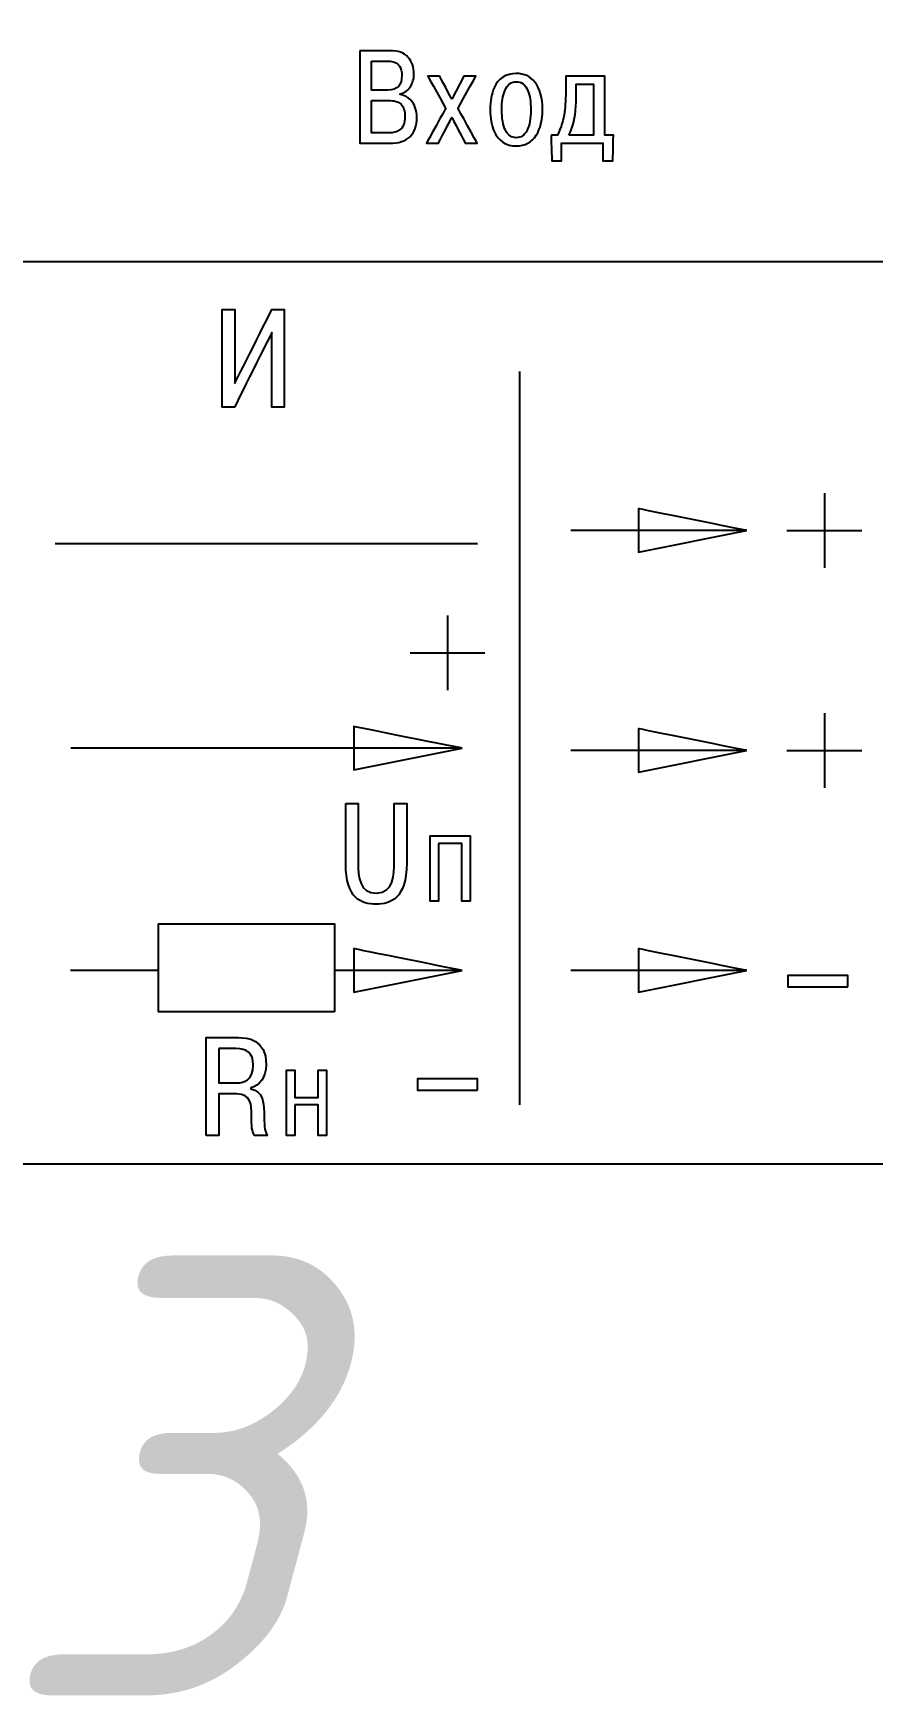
# Model space of a CAD drawing. Header units: millimetres. Extents: x 0 to 53000, y -591 to 24400.
# Drawn here: x 4495.17 to 4514.25, y 448.79 to 486.63 of the extents above; entities that cross this region are included whole.
import ezdxf
from ezdxf.lldxf.tags import DXFTag

# ---------------------------------------------------------------- set-up
doc = ezdxf.new("R2010")
doc.units = ezdxf.units.MM
doc.styles.add('текст', font='isocpeui.ttf')
tags = doc.linetypes.add('New Line4', pattern=[0.8, 0.5, -0.3]).pattern_tags.tags
tags[6:7] = [DXFTag(74, 4), DXFTag(75, 0), DXFTag(340, '0'), DXFTag(46, 1.0), DXFTag(50, 0.0), DXFTag(44, 0.0), DXFTag(45, 0.0)]
tags[4:5] = [DXFTag(74, 4), DXFTag(75, 0), DXFTag(340, '0'), DXFTag(46, 1.0), DXFTag(50, 0.0), DXFTag(44, 0.0), DXFTag(45, 0.0)]
tags = doc.linetypes.add('New Line6', pattern=[0.5, 0.2, -0.3]).pattern_tags.tags
tags[6:7] = [DXFTag(74, 4), DXFTag(75, 0), DXFTag(340, '0'), DXFTag(46, 1.0), DXFTag(50, 0.0), DXFTag(44, 0.0), DXFTag(45, 0.0)]
tags[4:5] = [DXFTag(74, 4), DXFTag(75, 0), DXFTag(340, '0'), DXFTag(46, 1.0), DXFTag(50, 0.0), DXFTag(44, 0.0), DXFTag(45, 0.0)]

msp = doc.modelspace()

# ---------------------------------------------------------------- linework, layer by layer
for points, knots in [([(4456.66997, 460.93271), (4456.66997, 460.93271), (4456.66997, 513.93271), (4456.66997, 513.93271), (4456.66997, 513.93271), (4456.66997, 513.93271), (4535.66997, 513.93271), (4535.66997, 513.93271), (4535.66997, 513.93271), (4535.66997, 513.93271), (4535.66997, 460.93271), (4535.66997, 460.93271), (4535.66997, 460.93271), (4535.66997, 460.93271), (4456.66997, 460.93271), (4456.66997, 460.93271)], [0, 0, 0, 0, 0.2, 0.2, 0.2, 0.20000001, 0.4, 0.4, 0.4, 0.40000001, 0.6, 0.6, 0.6, 0.60000001, 1, 1, 1, 1]), ([(4456.66997, 460.93271), (4456.66997, 460.93271), (4456.66997, 513.93271), (4456.66997, 513.93271), (4456.66997, 513.93271), (4456.66997, 513.93271), (4535.66997, 513.93271), (4535.66997, 513.93271), (4535.66997, 513.93271), (4535.66997, 513.93271), (4535.66997, 460.93271), (4535.66997, 460.93271), (4535.66997, 460.93271), (4535.66997, 460.93271), (4456.66997, 460.93271), (4456.66997, 460.93271)], [0, 0, 0, 0, 0.2, 0.2, 0.2, 0.20000001, 0.4, 0.4, 0.4, 0.40000001, 0.6, 0.6, 0.6, 0.60000001, 1, 1, 1, 1]), ([(4456.66997, 460.93271), (4456.66997, 460.93271), (4456.66997, 513.93271), (4456.66997, 513.93271), (4456.66997, 513.93271), (4456.66997, 513.93271), (4535.66997, 513.93271), (4535.66997, 513.93271), (4535.66997, 513.93271), (4535.66997, 513.93271), (4535.66997, 460.93271), (4535.66997, 460.93271), (4535.66997, 460.93271), (4535.66997, 460.93271), (4456.66997, 460.93271), (4456.66997, 460.93271)], [0, 0, 0, 0, 0.2, 0.2, 0.2, 0.20000001, 0.4, 0.4, 0.4, 0.40000001, 0.6, 0.6, 0.6, 0.60000001, 1, 1, 1, 1]), ([(4502.59107, 486.22951), (4502.59107, 486.22951), (4503.28827, 486.22951), (4503.28827, 486.22951), (4503.28827, 486.22951), (4503.46457, 486.22951), (4503.59777, 486.18151), (4503.68787, 486.08531), (4503.68787, 486.08531), (4503.77807, 485.98921), (4503.82307, 485.85901), (4503.82307, 485.69471), (4503.82307, 485.69471), (4503.82307, 485.58851), (4503.79567, 485.49331), (4503.74047, 485.40921), (4503.74047, 485.40921), (4503.68547, 485.32511), (4503.60877, 485.27101), (4503.51057, 485.24701), (4503.51057, 485.24701), (4503.51057, 485.24701), (4503.51057, 485.23191), (4503.51057, 485.23191), (4503.51057, 485.23191), (4503.60677, 485.21381), (4503.68787, 485.17081), (4503.75397, 485.10271), (4503.75397, 485.10271), (4503.84417, 485.00861), (4503.88927, 484.87831), (4503.88927, 484.71201), (4503.88927, 484.71201), (4503.88927, 484.52181), (4503.83817, 484.37651), (4503.73597, 484.27631), (4503.73597, 484.27631), (4503.63377, 484.17621), (4503.47657, 484.12611), (4503.26417, 484.12611), (4503.26417, 484.12611), (4503.26417, 484.12611), (4502.59107, 484.12611), (4502.59107, 484.12611), (4502.59107, 484.12611), (4502.59107, 484.12611), (4502.59107, 486.22951), (4502.59107, 486.22951)], [0, 0, 0, 0, 0.07692308, 0.07692308, 0.07692308, 0.07692309, 0.15384615, 0.15384615, 0.15384615, 0.15384616, 0.23076923, 0.23076923, 0.23076923, 0.23076924, 0.30769231, 0.30769231, 0.30769231, 0.30769232, 0.38461538, 0.38461538, 0.38461538, 0.38461539, 0.46153846, 0.46153846, 0.46153846, 0.46153847, 0.53846154, 0.53846154, 0.53846154, 0.53846155, 0.61538462, 0.61538462, 0.61538462, 0.61538463, 0.69230769, 0.69230769, 0.69230769, 0.6923077, 0.76923077, 0.76923077, 0.76923077, 0.76923078, 0.84615385, 0.84615385, 0.84615385, 0.84615386, 1, 1, 1, 1]), ([(4502.85857, 485.99221), (4502.85857, 485.99221), (4502.85857, 485.33701), (4502.85857, 485.33701), (4502.85857, 485.33701), (4502.85857, 485.33701), (4503.23117, 485.33701), (4503.23117, 485.33701), (4503.23117, 485.33701), (4503.34127, 485.33701), (4503.42197, 485.36461), (4503.47297, 485.41981), (4503.47297, 485.41981), (4503.52417, 485.47481), (4503.54967, 485.55651), (4503.54967, 485.66471), (4503.54967, 485.66471), (4503.54967, 485.75681), (4503.53167, 485.82881), (4503.49557, 485.88101), (4503.49557, 485.88101), (4503.44557, 485.95511), (4503.36037, 485.99221), (4503.24017, 485.99221), (4503.24017, 485.99221), (4503.24017, 485.99221), (4502.85857, 485.99221), (4502.85857, 485.99221)], [0, 0, 0, 0, 0.125, 0.125, 0.125, 0.12500001, 0.25, 0.25, 0.25, 0.25000001, 0.375, 0.375, 0.375, 0.37500001, 0.5, 0.5, 0.5, 0.50000001, 0.625, 0.625, 0.625, 0.62500001, 0.75, 0.75, 0.75, 0.75000001, 1, 1, 1, 1]), ([(4504.68517, 485.12771), (4504.68517, 485.12771), (4504.96167, 485.65261), (4504.96167, 485.65261), (4504.96167, 485.65261), (4504.96167, 485.65261), (4505.23207, 485.65261), (4505.23207, 485.65261), (4505.23207, 485.65261), (4505.23207, 485.65261), (4504.82347, 484.92241), (4504.82347, 484.92241), (4504.82347, 484.92241), (4504.82347, 484.92241), (4505.26217, 484.12611), (4505.26217, 484.12611), (4505.26217, 484.12611), (4505.26217, 484.12611), (4504.99117, 484.12611), (4504.99117, 484.12611), (4504.99117, 484.12611), (4504.99117, 484.12611), (4504.68517, 484.71261), (4504.68517, 484.71261), (4504.68517, 484.71261), (4504.68517, 484.71261), (4504.37917, 484.12611), (4504.37917, 484.12611), (4504.37917, 484.12611), (4504.37917, 484.12611), (4504.10827, 484.12611), (4504.10827, 484.12611), (4504.10827, 484.12611), (4504.10827, 484.12611), (4504.54697, 484.92241), (4504.54697, 484.92241), (4504.54697, 484.92241), (4504.54697, 484.92241), (4504.13827, 485.65261), (4504.13827, 485.65261), (4504.13827, 485.65261), (4504.13827, 485.65261), (4504.40877, 485.65261), (4504.40877, 485.65261), (4504.40877, 485.65261), (4504.40877, 485.65261), (4504.68517, 485.12771), (4504.68517, 485.12771)], [0, 0, 0, 0, 0.07692308, 0.07692308, 0.07692308, 0.07692309, 0.15384615, 0.15384615, 0.15384615, 0.15384616, 0.23076923, 0.23076923, 0.23076923, 0.23076924, 0.30769231, 0.30769231, 0.30769231, 0.30769232, 0.38461538, 0.38461538, 0.38461538, 0.38461539, 0.46153846, 0.46153846, 0.46153846, 0.46153847, 0.53846154, 0.53846154, 0.53846154, 0.53846155, 0.61538462, 0.61538462, 0.61538462, 0.61538463, 0.69230769, 0.69230769, 0.69230769, 0.6923077, 0.76923077, 0.76923077, 0.76923077, 0.76923078, 0.84615385, 0.84615385, 0.84615385, 0.84615386, 1, 1, 1, 1]), ([(4505.55627, 484.89241), (4505.55627, 485.09071), (4505.58657, 485.25621), (4505.64637, 485.38811), (4505.64637, 485.38811), (4505.74427, 485.60421), (4505.91287, 485.71271), (4506.15127, 485.71271), (4506.15127, 485.71271), (4506.32947, 485.71271), (4506.47097, 485.64611), (4506.57487, 485.51441), (4506.57487, 485.51441), (4506.68867, 485.37041), (4506.74617, 485.16281), (4506.74617, 484.89241), (4506.74617, 484.89241), (4506.74617, 484.65001), (4506.69867, 484.45541), (4506.60497, 484.30951), (4506.60497, 484.30951), (4506.50087, 484.14761), (4506.34957, 484.06611), (4506.15127, 484.06611), (4506.15127, 484.06611), (4505.91487, 484.06611), (4505.74727, 484.17551), (4505.64937, 484.39361), (4505.64937, 484.39361), (4505.58767, 484.53151), (4505.55627, 484.69811), (4505.55627, 484.89241)], [0, 0, 0, 0, 0.11111111, 0.11111111, 0.11111111, 0.11111112, 0.22222222, 0.22222222, 0.22222222, 0.22222223, 0.33333333, 0.33333333, 0.33333333, 0.33333334, 0.44444444, 0.44444444, 0.44444444, 0.44444445, 0.55555556, 0.55555556, 0.55555556, 0.55555557, 0.66666667, 0.66666667, 0.66666667, 0.66666668, 0.77777778, 0.77777778, 0.77777778, 0.77777779, 1, 1, 1, 1]), ([(4505.82077, 484.89241), (4505.82077, 484.69001), (4505.84957, 484.53241), (4505.90637, 484.42061), (4505.90637, 484.42061), (4505.96307, 484.30871), (4506.04507, 484.25231), (4506.15127, 484.25231), (4506.15127, 484.25231), (4506.25537, 484.25231), (4506.33647, 484.30891), (4506.39467, 484.42211), (4506.39467, 484.42211), (4506.45277, 484.53531), (4506.48177, 484.69201), (4506.48177, 484.89241), (4506.48177, 484.89241), (4506.48177, 485.06861), (4506.45927, 485.21121), (4506.41557, 485.31901), (4506.41557, 485.31901), (4506.35977, 485.45691), (4506.27147, 485.52631), (4506.15127, 485.52631), (4506.15127, 485.52631), (4506.03507, 485.52631), (4505.94697, 485.45711), (4505.88987, 485.31901), (4505.88987, 485.31901), (4505.84347, 485.20751), (4505.82077, 485.06471), (4505.82077, 484.89241)], [0, 0, 0, 0, 0.11111111, 0.11111111, 0.11111111, 0.11111112, 0.22222222, 0.22222222, 0.22222222, 0.22222223, 0.33333333, 0.33333333, 0.33333333, 0.33333334, 0.44444444, 0.44444444, 0.44444444, 0.44444445, 0.55555556, 0.55555556, 0.55555556, 0.55555557, 0.66666667, 0.66666667, 0.66666667, 0.66666668, 0.77777778, 0.77777778, 0.77777778, 0.77777779, 1, 1, 1, 1]), ([(4506.94047, 484.31241), (4506.94047, 484.31241), (4507.09067, 484.31241), (4507.09067, 484.31241), (4507.09067, 484.31241), (4507.16887, 484.48071), (4507.22097, 484.65541), (4507.24687, 484.83521), (4507.24687, 484.83521), (4507.26637, 484.97121), (4507.27697, 485.15881), (4507.27697, 485.39721), (4507.27697, 485.39721), (4507.27697, 485.39721), (4507.27697, 485.65261), (4507.27697, 485.65261), (4507.27697, 485.65261), (4507.27697, 485.65261), (4508.16047, 485.65261), (4508.16047, 485.65261), (4508.16047, 485.65261), (4508.16047, 485.65261), (4508.16047, 484.31241), (4508.16047, 484.31241), (4508.16047, 484.31241), (4508.16047, 484.31241), (4508.35877, 484.31241), (4508.35877, 484.31241), (4508.35877, 484.31241), (4508.35877, 484.31241), (4508.34677, 483.72951), (4508.34677, 483.72951), (4508.34677, 483.72951), (4508.34677, 483.72951), (4508.12137, 483.72951), (4508.12137, 483.72951), (4508.12137, 483.72951), (4508.12137, 483.72951), (4508.12137, 484.12611), (4508.12137, 484.12611), (4508.12137, 484.12611), (4508.12137, 484.12611), (4507.18087, 484.12611), (4507.18087, 484.12611), (4507.18087, 484.12611), (4507.18087, 484.12611), (4507.18087, 483.72951), (4507.18087, 483.72951), (4507.18087, 483.72951), (4507.18087, 483.72951), (4506.95847, 483.72951), (4506.95847, 483.72951), (4506.95847, 483.72951), (4506.95847, 483.72951), (4506.94047, 484.31241), (4506.94047, 484.31241)], [0, 0, 0, 0, 0.06666667, 0.06666667, 0.06666667, 0.06666668, 0.13333333, 0.13333333, 0.13333333, 0.13333334, 0.2, 0.2, 0.2, 0.20000001, 0.26666667, 0.26666667, 0.26666667, 0.26666668, 0.33333333, 0.33333333, 0.33333333, 0.33333334, 0.4, 0.4, 0.4, 0.40000001, 0.46666667, 0.46666667, 0.46666667, 0.46666668, 0.53333333, 0.53333333, 0.53333333, 0.53333334, 0.6, 0.6, 0.6, 0.60000001, 0.66666667, 0.66666667, 0.66666667, 0.66666668, 0.73333333, 0.73333333, 0.73333333, 0.73333334, 0.8, 0.8, 0.8, 0.80000001, 0.86666667, 0.86666667, 0.86666667, 0.86666668, 1, 1, 1, 1]), ([(4507.34907, 484.31241), (4507.34907, 484.31241), (4507.90497, 484.31241), (4507.90497, 484.31241), (4507.90497, 484.31241), (4507.90497, 484.31241), (4507.90497, 485.46631), (4507.90497, 485.46631), (4507.90497, 485.46631), (4507.90497, 485.46631), (4507.51437, 485.46631), (4507.51437, 485.46631), (4507.51437, 485.46631), (4507.51437, 485.46631), (4507.51437, 485.25291), (4507.51437, 485.25291), (4507.51437, 485.25291), (4507.51437, 485.09751), (4507.50797, 484.96501), (4507.49637, 484.85931), (4507.49637, 484.85931), (4507.47257, 484.64331), (4507.42317, 484.46071), (4507.34907, 484.31241)], [0, 0, 0, 0, 0.14285714, 0.14285714, 0.14285714, 0.14285715, 0.28571429, 0.28571429, 0.28571429, 0.2857143, 0.42857143, 0.42857143, 0.42857143, 0.42857144, 0.57142857, 0.57142857, 0.57142857, 0.57142858, 0.71428571, 0.71428571, 0.71428571, 0.71428572, 1, 1, 1, 1]), ([(4502.85857, 485.09971), (4502.85857, 485.09971), (4502.85857, 484.36351), (4502.85857, 484.36351), (4502.85857, 484.36351), (4502.85857, 484.36351), (4503.24627, 484.36351), (4503.24627, 484.36351), (4503.24627, 484.36351), (4503.35437, 484.36351), (4503.43647, 484.38251), (4503.49257, 484.42061), (4503.49257, 484.42061), (4503.57677, 484.47861), (4503.61877, 484.58381), (4503.61877, 484.73611), (4503.61877, 484.73611), (4503.61877, 484.86431), (4503.58927, 484.95691), (4503.53017, 485.01411), (4503.53017, 485.01411), (4503.47107, 485.07121), (4503.37647, 485.09971), (4503.24627, 485.09971), (4503.24627, 485.09971), (4503.24627, 485.09971), (4502.85857, 485.09971), (4502.85857, 485.09971)], [0, 0, 0, 0, 0.125, 0.125, 0.125, 0.12500001, 0.25, 0.25, 0.25, 0.25000001, 0.375, 0.375, 0.375, 0.37500001, 0.5, 0.5, 0.5, 0.50000001, 0.625, 0.625, 0.625, 0.62500001, 0.75, 0.75, 0.75, 0.75000001, 1, 1, 1, 1]), ([(4499.74897, 478.66661), (4499.74897, 478.66661), (4499.74897, 480.34931), (4499.74897, 480.34931), (4499.74897, 480.34931), (4499.74897, 480.34931), (4499.46637, 480.34931), (4499.46637, 480.34931), (4499.46637, 480.34931), (4499.46637, 480.34931), (4499.46637, 478.12681), (4499.46637, 478.12681), (4499.46637, 478.12681), (4499.46637, 478.12681), (4499.74257, 478.12681), (4499.74257, 478.12681), (4499.74257, 478.12681), (4499.74257, 478.12681), (4500.59347, 479.82231), (4500.59347, 479.82231), (4500.59347, 479.82231), (4500.59347, 479.82231), (4500.59347, 478.12681), (4500.59347, 478.12681), (4500.59347, 478.12681), (4500.59347, 478.12681), (4500.87607, 478.12681), (4500.87607, 478.12681), (4500.87607, 478.12681), (4500.87607, 478.12681), (4500.87607, 480.34931), (4500.87607, 480.34931), (4500.87607, 480.34931), (4500.87607, 480.34931), (4500.59667, 480.34931), (4500.59667, 480.34931), (4500.59667, 480.34931), (4500.59667, 480.34931), (4499.74897, 478.66661), (4499.74897, 478.66661)], [0, 0, 0, 0, 0.09090909, 0.09090909, 0.09090909, 0.0909091, 0.18181818, 0.18181818, 0.18181818, 0.18181819, 0.27272727, 0.27272727, 0.27272727, 0.27272728, 0.36363636, 0.36363636, 0.36363636, 0.36363637, 0.45454545, 0.45454545, 0.45454545, 0.45454546, 0.54545455, 0.54545455, 0.54545455, 0.54545456, 0.63636364, 0.63636364, 0.63636364, 0.63636365, 0.72727273, 0.72727273, 0.72727273, 0.72727274, 0.81818182, 0.81818182, 0.81818182, 0.81818183, 1, 1, 1, 1]), ([(4511.38777, 475.32571), (4511.38777, 475.32571), (4508.92747, 474.83201), (4508.92747, 474.83201), (4508.92747, 474.83201), (4508.92747, 474.83201), (4508.92747, 475.81951), (4508.92747, 475.81951), (4508.92747, 475.81951), (4508.92747, 475.81951), (4511.38777, 475.32571), (4511.38777, 475.32571)], [0, 0, 0, 0, 0.25, 0.25, 0.25, 0.25000001, 0.5, 0.5, 0.5, 0.50000001, 1, 1, 1, 1]), ([(4504.91837, 470.37571), (4504.91837, 470.37571), (4502.45807, 469.88201), (4502.45807, 469.88201), (4502.45807, 469.88201), (4502.45807, 469.88201), (4502.45807, 470.86951), (4502.45807, 470.86951), (4502.45807, 470.86951), (4502.45807, 470.86951), (4504.91837, 470.37571), (4504.91837, 470.37571)], [0, 0, 0, 0, 0.25, 0.25, 0.25, 0.25000001, 0.5, 0.5, 0.5, 0.50000001, 1, 1, 1, 1]), ([(4511.38777, 470.32571), (4511.38777, 470.32571), (4508.92747, 469.83201), (4508.92747, 469.83201), (4508.92747, 469.83201), (4508.92747, 469.83201), (4508.92747, 470.81951), (4508.92747, 470.81951), (4508.92747, 470.81951), (4508.92747, 470.81951), (4511.38777, 470.32571), (4511.38777, 470.32571)], [0, 0, 0, 0, 0.25, 0.25, 0.25, 0.25000001, 0.5, 0.5, 0.5, 0.50000001, 1, 1, 1, 1]), ([(4502.27267, 469.12181), (4502.27267, 469.12181), (4502.27267, 467.75981), (4502.27267, 467.75981), (4502.27267, 467.75981), (4502.27267, 466.94701), (4502.62827, 466.83211), (4502.96807, 466.83211), (4502.96807, 466.83211), (4503.27287, 466.83211), (4503.66017, 466.95011), (4503.66017, 467.75981), (4503.66017, 467.75981), (4503.66017, 467.75981), (4503.66017, 469.12181), (4503.66017, 469.12181), (4503.66017, 469.12181), (4503.66017, 469.12181), (4503.37757, 469.12181), (4503.37757, 469.12181), (4503.37757, 469.12181), (4503.37757, 469.12181), (4503.37757, 467.79791), (4503.37757, 467.79791), (4503.37757, 467.79791), (4503.37757, 467.50891), (4503.36807, 467.08351), (4502.96807, 467.08351), (4502.96807, 467.08351), (4502.59337, 467.08351), (4502.55527, 467.42001), (4502.55527, 467.79791), (4502.55527, 467.79791), (4502.55527, 467.79791), (4502.55527, 469.12181), (4502.55527, 469.12181), (4502.55527, 469.12181), (4502.55527, 469.12181), (4502.27267, 469.12181), (4502.27267, 469.12181)], [0, 0, 0, 0, 0.09090909, 0.09090909, 0.09090909, 0.0909091, 0.18181818, 0.18181818, 0.18181818, 0.18181819, 0.27272727, 0.27272727, 0.27272727, 0.27272728, 0.36363636, 0.36363636, 0.36363636, 0.36363637, 0.45454545, 0.45454545, 0.45454545, 0.45454546, 0.54545455, 0.54545455, 0.54545455, 0.54545456, 0.63636364, 0.63636364, 0.63636364, 0.63636365, 0.72727273, 0.72727273, 0.72727273, 0.72727274, 0.81818182, 0.81818182, 0.81818182, 0.81818183, 1, 1, 1, 1]), ([(4504.37877, 468.21361), (4504.37877, 468.21361), (4504.91217, 468.21361), (4504.91217, 468.21361), (4504.91217, 468.21361), (4504.91217, 468.21361), (4504.91217, 466.89921), (4504.91217, 466.89921), (4504.91217, 466.89921), (4504.91217, 466.89921), (4505.10057, 466.89921), (4505.10057, 466.89921), (4505.10057, 466.89921), (4505.10057, 466.89921), (4505.10057, 468.38081), (4505.10057, 468.38081), (4505.10057, 468.38081), (4505.10057, 468.38081), (4504.19037, 468.38081), (4504.19037, 468.38081), (4504.19037, 468.38081), (4504.19037, 468.38081), (4504.19037, 466.89921), (4504.19037, 466.89921), (4504.19037, 466.89921), (4504.19037, 466.89921), (4504.37877, 466.89921), (4504.37877, 466.89921), (4504.37877, 466.89921), (4504.37877, 466.89921), (4504.37877, 468.21361), (4504.37877, 468.21361)], [0, 0, 0, 0, 0.11111111, 0.11111111, 0.11111111, 0.11111112, 0.22222222, 0.22222222, 0.22222222, 0.22222223, 0.33333333, 0.33333333, 0.33333333, 0.33333334, 0.44444444, 0.44444444, 0.44444444, 0.44444445, 0.55555556, 0.55555556, 0.55555556, 0.55555557, 0.66666667, 0.66666667, 0.66666667, 0.66666668, 0.77777778, 0.77777778, 0.77777778, 0.77777779, 1, 1, 1, 1]), ([(4502.01777, 464.38261), (4502.01777, 464.38261), (4502.01777, 466.38261), (4502.01777, 466.38261), (4502.01777, 466.38261), (4502.01777, 466.38261), (4498.01777, 466.38261), (4498.01777, 466.38261), (4498.01777, 466.38261), (4498.01777, 466.38261), (4498.01777, 464.38261), (4498.01777, 464.38261), (4498.01777, 464.38261), (4498.01777, 464.38261), (4502.01777, 464.38261), (4502.01777, 464.38261)], [0, 0, 0, 0, 0.2, 0.2, 0.2, 0.20000001, 0.4, 0.4, 0.4, 0.40000001, 0.6, 0.6, 0.6, 0.60000001, 1, 1, 1, 1]), ([(4504.91827, 465.32571), (4504.91827, 465.32571), (4502.45797, 464.83201), (4502.45797, 464.83201), (4502.45797, 464.83201), (4502.45797, 464.83201), (4502.45797, 465.81951), (4502.45797, 465.81951), (4502.45797, 465.81951), (4502.45797, 465.81951), (4504.91827, 465.32571), (4504.91827, 465.32571)], [0, 0, 0, 0, 0.25, 0.25, 0.25, 0.25000001, 0.5, 0.5, 0.5, 0.50000001, 1, 1, 1, 1]), ([(4511.38777, 465.32571), (4511.38777, 465.32571), (4508.92747, 464.83201), (4508.92747, 464.83201), (4508.92747, 464.83201), (4508.92747, 464.83201), (4508.92747, 465.81951), (4508.92747, 465.81951), (4508.92747, 465.81951), (4508.92747, 465.81951), (4511.38777, 465.32571), (4511.38777, 465.32571)], [0, 0, 0, 0, 0.25, 0.25, 0.25, 0.25000001, 0.5, 0.5, 0.5, 0.50000001, 1, 1, 1, 1]), ([(4513.68727, 464.95601), (4513.68727, 464.95601), (4512.32167, 464.95601), (4512.32167, 464.95601), (4512.32167, 464.95601), (4512.32167, 464.95601), (4512.32167, 465.21271), (4512.32167, 465.21271), (4512.32167, 465.21271), (4512.32167, 465.21271), (4513.68727, 465.21271), (4513.68727, 465.21271), (4513.68727, 465.21271), (4513.68727, 465.21271), (4513.68727, 464.95601), (4513.68727, 464.95601)], [0, 0, 0, 0, 0.2, 0.2, 0.2, 0.20000001, 0.4, 0.4, 0.4, 0.40000001, 0.6, 0.6, 0.6, 0.60000001, 1, 1, 1, 1]), ([(4499.10297, 461.57661), (4499.10297, 461.57661), (4499.38557, 461.57661), (4499.38557, 461.57661), (4499.38557, 461.57661), (4499.38557, 461.57661), (4499.38557, 462.51961), (4499.38557, 462.51961), (4499.38557, 462.51961), (4499.38557, 462.51961), (4499.79197, 462.51961), (4499.79197, 462.51961), (4499.79197, 462.51961), (4500.13487, 462.51961), (4500.12847, 462.25611), (4500.13167, 462.04651), (4500.13167, 462.04651), (4500.13487, 461.75441), (4500.13487, 461.68141), (4500.19837, 461.57661), (4500.19837, 461.57661), (4500.19837, 461.57661), (4500.48407, 461.57661), (4500.48407, 461.57661), (4500.48407, 461.57661), (4500.42057, 461.70681), (4500.42377, 461.79891), (4500.41747, 462.10691), (4500.41747, 462.10691), (4500.41107, 462.33861), (4500.39207, 462.57361), (4500.11577, 462.63711), (4500.11577, 462.63711), (4500.11577, 462.63711), (4500.11577, 462.65611), (4500.11577, 462.65611), (4500.11577, 462.65611), (4500.30947, 462.70691), (4500.46507, 462.89111), (4500.46507, 463.18001), (4500.46507, 463.18001), (4500.46507, 463.77371), (4500.02687, 463.79911), (4499.83007, 463.79911), (4499.83007, 463.79911), (4499.83007, 463.79911), (4499.10297, 463.79911), (4499.10297, 463.79911), (4499.10297, 463.79911), (4499.10297, 463.79911), (4499.10297, 461.57661), (4499.10297, 461.57661)], [0, 0, 0, 0, 0.07142857, 0.07142857, 0.07142857, 0.07142858, 0.14285714, 0.14285714, 0.14285714, 0.14285715, 0.21428571, 0.21428571, 0.21428571, 0.21428572, 0.28571429, 0.28571429, 0.28571429, 0.2857143, 0.35714286, 0.35714286, 0.35714286, 0.35714287, 0.42857143, 0.42857143, 0.42857143, 0.42857144, 0.5, 0.5, 0.5, 0.50000001, 0.57142857, 0.57142857, 0.57142857, 0.57142858, 0.64285714, 0.64285714, 0.64285714, 0.64285715, 0.71428571, 0.71428571, 0.71428571, 0.71428572, 0.78571429, 0.78571429, 0.78571429, 0.7857143, 0.85714286, 0.85714286, 0.85714286, 0.85714287, 1, 1, 1, 1]), ([(4499.38557, 463.54831), (4499.38557, 463.54831), (4499.78247, 463.54831), (4499.78247, 463.54831), (4499.78247, 463.54831), (4500.02057, 463.54831), (4500.16977, 463.45941), (4500.16977, 463.17051), (4500.16977, 463.17051), (4500.16977, 462.82761), (4499.94117, 462.77041), (4499.81737, 462.77041), (4499.81737, 462.77041), (4499.81737, 462.77041), (4499.38557, 462.77041), (4499.38557, 462.77041), (4499.38557, 462.77041), (4499.38557, 462.77041), (4499.38557, 463.54831), (4499.38557, 463.54831)], [0, 0, 0, 0, 0.16666667, 0.16666667, 0.16666667, 0.16666668, 0.33333333, 0.33333333, 0.33333333, 0.33333334, 0.5, 0.5, 0.5, 0.50000001, 0.66666667, 0.66666667, 0.66666667, 0.66666668, 1, 1, 1, 1]), ([(4501.11697, 462.27281), (4501.11697, 462.27281), (4501.64617, 462.27281), (4501.64617, 462.27281), (4501.64617, 462.27281), (4501.64617, 462.27281), (4501.64617, 461.57651), (4501.64617, 461.57651), (4501.64617, 461.57651), (4501.64617, 461.57651), (4501.83447, 461.57651), (4501.83447, 461.57651), (4501.83447, 461.57651), (4501.83447, 461.57651), (4501.83447, 463.05811), (4501.83447, 463.05811), (4501.83447, 463.05811), (4501.83447, 463.05811), (4501.64617, 463.05811), (4501.64617, 463.05811), (4501.64617, 463.05811), (4501.64617, 463.05811), (4501.64617, 462.44011), (4501.64617, 462.44011), (4501.64617, 462.44011), (4501.64617, 462.44011), (4501.11697, 462.44011), (4501.11697, 462.44011), (4501.11697, 462.44011), (4501.11697, 462.44011), (4501.11697, 463.05811), (4501.11697, 463.05811), (4501.11697, 463.05811), (4501.11697, 463.05811), (4500.92857, 463.05811), (4500.92857, 463.05811), (4500.92857, 463.05811), (4500.92857, 463.05811), (4500.92857, 461.57651), (4500.92857, 461.57651), (4500.92857, 461.57651), (4500.92857, 461.57651), (4501.11697, 461.57651), (4501.11697, 461.57651), (4501.11697, 461.57651), (4501.11697, 461.57651), (4501.11697, 462.27281), (4501.11697, 462.27281)], [0, 0, 0, 0, 0.07692308, 0.07692308, 0.07692308, 0.07692309, 0.15384615, 0.15384615, 0.15384615, 0.15384616, 0.23076923, 0.23076923, 0.23076923, 0.23076924, 0.30769231, 0.30769231, 0.30769231, 0.30769232, 0.38461538, 0.38461538, 0.38461538, 0.38461539, 0.46153846, 0.46153846, 0.46153846, 0.46153847, 0.53846154, 0.53846154, 0.53846154, 0.53846155, 0.61538462, 0.61538462, 0.61538462, 0.61538463, 0.69230769, 0.69230769, 0.69230769, 0.6923077, 0.76923077, 0.76923077, 0.76923077, 0.76923078, 0.84615385, 0.84615385, 0.84615385, 0.84615386, 1, 1, 1, 1]), ([(4505.27087, 462.60601), (4505.27087, 462.60601), (4503.90527, 462.60601), (4503.90527, 462.60601), (4503.90527, 462.60601), (4503.90527, 462.60601), (4503.90527, 462.86271), (4503.90527, 462.86271), (4503.90527, 462.86271), (4503.90527, 462.86271), (4505.27087, 462.86271), (4505.27087, 462.86271), (4505.27087, 462.86271), (4505.27087, 462.86271), (4505.27087, 462.60601), (4505.27087, 462.60601)], [0, 0, 0, 0, 0.2, 0.2, 0.2, 0.20000001, 0.4, 0.4, 0.4, 0.40000001, 0.6, 0.6, 0.6, 0.60000001, 1, 1, 1, 1])]:
    msp.add_open_spline(points, degree=3, knots=knots)
for points in [[(4535.66997, 481.43271), (4535.66997, 481.43271), (4456.66997, 481.43271), (4456.66997, 481.43271)], [(4513.15447, 476.17581), (4513.15447, 476.17581), (4513.15447, 474.47581), (4513.15447, 474.47581)], [(4511.38937, 475.32581), (4511.38937, 475.32581), (4507.38917, 475.32581), (4507.38917, 475.32581)], [(4512.30447, 475.32661), (4512.30447, 475.32661), (4514.00447, 475.32661), (4514.00447, 475.32661)], [(4504.58807, 473.39261), (4504.58807, 473.39261), (4504.58807, 471.69261), (4504.58807, 471.69261)], [(4503.73807, 472.54341), (4503.73807, 472.54341), (4505.43807, 472.54341), (4505.43807, 472.54341)], [(4513.15447, 471.17581), (4513.15447, 471.17581), (4513.15447, 469.47581), (4513.15447, 469.47581)], [(4504.91997, 470.37581), (4504.91997, 470.37581), (4496.01997, 470.37581), (4496.01997, 470.37581)], [(4511.38937, 470.32581), (4511.38937, 470.32581), (4507.38917, 470.32581), (4507.38917, 470.32581)], [(4512.30447, 470.32661), (4512.30447, 470.32661), (4514.00447, 470.32661), (4514.00447, 470.32661)], [(4498.01727, 465.32581), (4498.01727, 465.32581), (4496.01727, 465.32581), (4496.01727, 465.32581)], [(4504.91987, 465.32581), (4504.91987, 465.32581), (4502.03927, 465.32581), (4502.03927, 465.32581)], [(4511.38937, 465.32581), (4511.38937, 465.32581), (4507.38917, 465.32581), (4507.38917, 465.32581)]]:
    msp.add_open_spline(points, degree=3)
at = {"linetype": 'New Line4'}
msp.add_open_spline([(4506.22217, 478.93681), (4506.22217, 478.93681), (4506.22217, 462.26681), (4506.22217, 462.26681)], degree=3, dxfattribs=at)
at = {"linetype": 'New Line6'}
msp.add_open_spline([(4495.66997, 475.02581), (4495.66997, 475.02581), (4505.26997, 475.02581), (4505.26997, 475.02581)], degree=3, dxfattribs=at)

# ---------------------------------------------------------------- texts
at = {"color": 0, "insert": (4493.27193, 453.80419), "char_height": 10, "width": 15.4855599, "attachment_point": 5, "style": 'текст'}
msp.add_mtext('{\\C256;А3}', dxfattribs=at)

doc.saveas('drawing.dxf')
